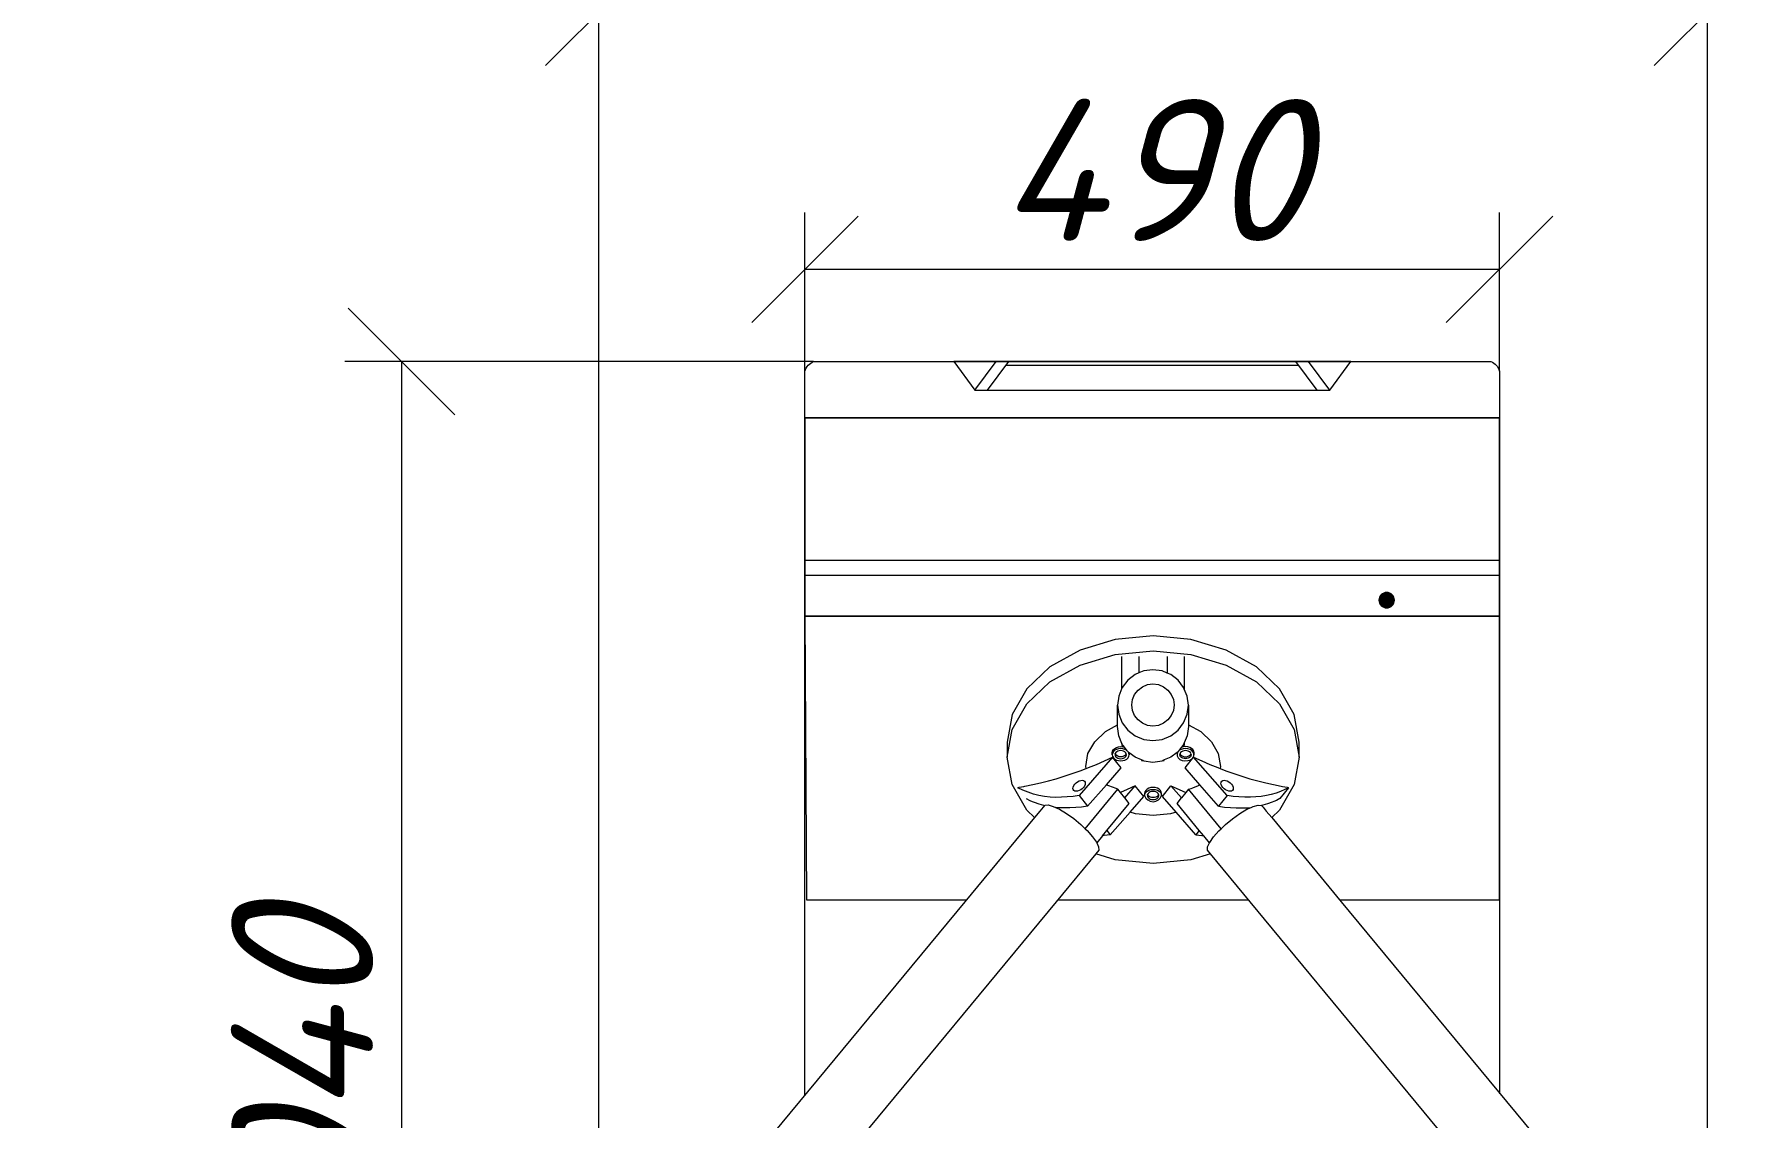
# Model space of a CAD drawing. Header units: millimetres. Extents: x 4247 to 622543, y -201358 to 142419.
# Drawn here: x 241370 to 242568, y -165253 to -164489 of the extents above; entities that cross this region are included whole.
import ezdxf

# ---------------------------------------------------------------- set-up
doc = ezdxf.new("R2010")
doc.units = ezdxf.units.MM
doc.linetypes.add('0', pattern=[0])
doc.layers.get('DEFPOINTS').update_dxf_attribs({"color": 252, "lineweight": 9})
doc.layers.add('PDF _Геометрия', color=7, linetype='Continuous')
doc.layers.add('PDF _Сплошная заливка', color=7, linetype='Continuous', true_color=0xffffff)
doc.styles.add('ISOCPEUR100', font='isocpeur.ttf', dxfattribs={"oblique": 15, "height": 100})
doc.dimstyles.new('Размеры_text_m75', dxfattribs={"dimtxt": 100, "dimasz": 75, "dimexe": 40, "dimexo": 0, "dimgap": 20, "dimtad": 1, "dimdec": 0, "dimzin": 0, "dimdsep": 46, "dimtxsty": 'ISOCPEUR100', "dimblk": 'OBLIQUE', "dimcen": 1, "dimclrd": 202, "dimclre": 202, "dimclrt": 202, "dimadec": 0, "dimazin": 0, "dimtfac": 1, "dimtdec": 0, "dimtix": 1, "dimtmove": 0, "dimatfit": 0, "dimfxl": 50, "dimtolj": 1, "dimtzin": 0, "dimlwd": 9, "dimlwe": 9, "dimarcsym": 0})

# ---------------------------------------------------------------- blocks, each defined once
blk = doc.blocks.new('_Oblique')
at = {"color": 0, "linetype": 'ByBlock', "lineweight": -2}
blk.add_line((-0.5, -0.5), (0.5, 0.5), dxfattribs=at)
blk = doc.blocks.new('*D586')
at = {"color": 202, "lineweight": 9, "transparency": 16777216}
for p, q in [((241768.2, -165412.6), (241768.2, -164434.1)), ((242549.6, -165412.7), (242549.6, -164434.1)), ((241768.2, -164474.1), (242549.6, -164474.1))]:
    blk.add_line(p, q, dxfattribs=at)
at = {"layer": 'DEFPOINTS', "color": 0, "linetype": '0', "transparency": 16777216}
for p in [(242549.6, -164474.1), (241768.2, -165412.6), (242549.6, -165412.7)]:
    blk.add_point(p, dxfattribs=at)
at = {"color": 202, "linetype": '0', "lineweight": 9, "transparency": 16777216, "xscale": 75, "yscale": 75, "zscale": 75, "rotation": 180}
blk.add_blockref('_Oblique', (241768.2, -164474.1), dxfattribs=at)
at = {"color": 202, "linetype": '0', "lineweight": 9, "transparency": 16777216, "xscale": 75, "yscale": 75, "zscale": 75}
blk.add_blockref('_Oblique', (242549.6, -164474.1), dxfattribs=at)
at = {"color": 202, "linetype": '0', "lineweight": 9, "transparency": 16777216, "insert": (242158.9, -164404.1), "char_height": 100, "attachment_point": 5, "style": 'ISOCPEUR100'}
blk.add_mtext('\\A1;782', dxfattribs=at)
blk = doc.blocks.new('*D599')
at = {"color": 202, "lineweight": 9, "transparency": 16777216}
for p, q in [((241913.5, -164727), (241913.5, -164615.2)), ((242403.1, -164727), (242403.1, -164615.2)), ((241913.5, -164655.2), (242403.1, -164655.2))]:
    blk.add_line(p, q, dxfattribs=at)
at = {"layer": 'DEFPOINTS', "color": 0, "linetype": '0', "transparency": 16777216}
for p in [(242403.1, -164655.2), (241913.5, -164727), (242403.1, -164727)]:
    blk.add_point(p, dxfattribs=at)
at = {"color": 202, "linetype": '0', "lineweight": 9, "transparency": 16777216, "xscale": 75, "yscale": 75, "zscale": 75, "rotation": 180}
blk.add_blockref('_Oblique', (241913.5, -164655.2), dxfattribs=at)
at = {"color": 202, "linetype": '0', "lineweight": 9, "transparency": 16777216, "xscale": 75, "yscale": 75, "zscale": 75}
blk.add_blockref('_Oblique', (242403.1, -164655.2), dxfattribs=at)
at = {"color": 202, "linetype": '0', "lineweight": 9, "transparency": 16777216, "insert": (242158.3, -164585.2), "char_height": 100, "attachment_point": 5, "style": 'ISOCPEUR100'}
blk.add_mtext('\\A1;490', dxfattribs=at)
blk = doc.blocks.new('*D587')
at = {"color": 202, "lineweight": 9, "transparency": 16777216}
for p, q in [((241919.6, -164720.2), (241589.1, -164720.2)), ((241629.1, -164720.2), (241629.1, -165759.4)), ((241913.5, -165759.4), (241589.1, -165759.4))]:
    blk.add_line(p, q, dxfattribs=at)
at = {"layer": 'DEFPOINTS', "color": 0, "linetype": '0', "transparency": 16777216}
for p in [(241919.6, -164720.2), (241629.1, -165759.4), (241913.5, -165759.4)]:
    blk.add_point(p, dxfattribs=at)
at = {"color": 202, "linetype": '0', "lineweight": 9, "transparency": 16777216, "xscale": 75, "yscale": 75, "zscale": 75}
for p, rotation in [((241629.1, -164720.2), 90), ((241629.1, -165759.4), 270)]:
    blk.add_blockref('_Oblique', p, dxfattribs=dict(at, rotation=rotation))
at = {"color": 202, "linetype": '0', "lineweight": 9, "transparency": 16777216, "insert": (241559.1, -165239.8), "char_height": 100, "attachment_point": 5, "rotation": 90, "style": 'ISOCPEUR100'}
blk.add_mtext('\\A1;1040', dxfattribs=at)

msp = doc.modelspace()

# ---------------------------------------------------------------- hatches: boundary and pattern name
at = {"linetype": '0', "lineweight": 9, "true_color": 0x000000, "transparency": 33554636}
h = msp.add_hatch(dxfattribs=at)
h.set_pattern_fill('ANSI35', color=18, scale=20)
h.set_pattern_definition([(45, (264073.15, -163166.6), (-89.80256, 89.80256), []), (45, (264162.95, -163166.6), (-89.80256, 89.80256), [158.75, -31.75, 0, -31.75])])
h.paths.add_polyline_path([(246169.743, -165869.605), (244665.738, -165869.626), (244144.089, -165964.867), (246152.65, -165964.867)])
h.paths.add_polyline_path([(246586.716, -165776.65), (246586.716, -164353.555, 0.02057901), (246581.718, -164358.142), (246581.718, -165796.669), (245256.662, -165788.328), (245256.662, -165801.758), (245252.696, -165801.758, 0.17140227), (245271.561, -165829.598), (246538.18, -165829.563, 0.40600603)])
h.paths.add_polyline_path([(244274.139, -165805.742), (244277.227, -165804.915, 0.15801355), (244275.577, -165804.164), (244275.577, -165804.473), (244276.592, -165804.473, 0.24301407), (244273.894, -165804.473), (244274.139, -165804.473), (244274.139, -165799.427), (244274.139, -165796.44), (244274.647, -165793.452), (244274.139, -165793.452), (244274.139, -165783.447), (244241.7, -165783.447), (244241.7, -165781.938), (243651.827, -165778.225, -0.30391185), (243651.827, -165871.546, 0.29808013), (243651.827, -165964.867), (243680.075, -165964.867)])
h.paths.add_polyline_path([(244665.738, -165869.626), (244512.154, -165869.628, -0.39486034), (244419.502, -165783.447), (244413.453, -165783.447), (244413.453, -165793.452), (244412.974, -165793.452), (244412.974, -165796.44), (244413.453, -165796.44), (244413.453, -165799.174), (244409.451, -165799.174), (244409.451, -165815.267, 0.07983319), (244410.466, -165817.409), (244412.665, -165817.409), (244413.453, -165821.157), (244413.453, -165824.145), (244412.213, -165825.385), (244404.716, -165825.385), (244403.476, -165824.145), (244403.476, -165821.157), (244404.265, -165817.409), (244406.464, -165817.409, 0.1197514), (244407.478, -165815.267), (244407.478, -165799.174), (244403.476, -165799.174), (244403.476, -165796.44), (244403.984, -165793.452), (244403.476, -165793.452), (244403.476, -165783.447), (244284.116, -165783.447), (244284.116, -165793.452), (244283.638, -165793.452), (244283.638, -165796.44), (244284.116, -165796.44), (244284.116, -165799.174), (244280.143, -165799.174), (244280.143, -165815.267, 0.08817717), (244281.129, -165817.409), (244283.328, -165817.409), (244284.116, -165821.157), (244284.116, -165824.145), (244282.877, -165825.385), (244275.379, -165825.385), (244274.139, -165824.145), (244274.139, -165821.157), (244274.957, -165817.409), (244277.127, -165817.409, 0.1201438), (244278.141, -165815.267), (244278.141, -165804.67), (243680.075, -165964.867), (244144.089, -165964.867)])
h.paths.add_polyline_path([(244276.508, -165814.45), (244274.004, -165814.45, -0.3058707)], flags=16)
h.paths.add_polyline_path([(244281.806, -165814.421, -0.33012014), (244284.285, -165814.421)], flags=16)
h.paths.add_polyline_path([(244281.693, -165804.416, -0.2210294), (244284.371, -165804.416)], flags=16)
h.paths.add_polyline_path([(244405.843, -165814.45), (244403.34, -165814.45, -0.30604116)], flags=16)
h.paths.add_polyline_path([(244411.143, -165814.421, -0.33028872), (244413.622, -165814.421)], flags=16)
h.paths.add_polyline_path([(244411.03, -165804.416, -0.22114294), (244413.706, -165804.416)], flags=16)
h.paths.add_polyline_path([(244129.639, -166661.464), (245866.851, -166661.464), (245866.851, -166254.797), (244129.639, -166254.797)], flags=9)
h.paths.add_polyline_path([(243419.035, -166264.264), (244704.551, -166264.264), (244704.551, -166024.264), (243419.035, -166024.264)], flags=9)
h.paths.add_polyline_path([(241437.262, -166275.952), (242613.808, -166275.952), (242613.808, -166035.952), (241437.262, -166035.952)], flags=9)
h.paths.add_polyline_path([(240089.276, -165751.441), (241374.791, -165751.441), (241374.791, -165511.441), (240089.276, -165511.441)], flags=9)
h.paths.add_polyline_path([(239676.348, -166267.397), (240511.621, -166267.397), (240511.621, -166027.397), (239676.348, -166027.397)], flags=9)
h.paths.add_polyline_path([(244966.519, -164667.917), (245226.519, -164667.917), (245290.37, -164429.62), (245030.37, -164429.62)], flags=9)
h.paths.add_polyline_path([(244736.907, -164465.853), (245006.907, -164465.853), (245070.758, -164227.556), (244800.758, -164227.556)], flags=9)
h.paths.add_polyline_path([(244112.394, -164465.853), (244302.394, -164465.853), (244366.245, -164227.556), (244176.245, -164227.556)], flags=9)
h.paths.add_polyline_path([(244174.487, -164728.364), (244434.487, -164728.364), (244498.339, -164490.068), (244238.339, -164490.068)], flags=9)
h.paths.add_polyline_path([(245391.472, -165607.354), (245591.472, -165607.354), (245655.323, -165369.058), (245455.323, -165369.058)], flags=25)
h.paths.add_polyline_path([(244597.305, -165682.633), (244857.305, -165682.633), (244921.156, -165444.337), (244661.156, -165444.337)], flags=9)
h.paths.add_polyline_path([(244060.357, -165682.718), (244260.357, -165682.718), (244324.208, -165444.422), (244124.208, -165444.422)], flags=9)
h.paths.add_polyline_path([(239812.198, -165594.191), (240072.198, -165594.191), (240136.049, -165355.895), (239876.049, -165355.895)], flags=9)
h.paths.add_polyline_path([(239680.703, -164518.267), (239940.703, -164518.267), (240004.554, -164279.971), (239744.554, -164279.971)], flags=9)
h.paths.add_polyline_path([(239675.125, -164699.323), (239945.125, -164699.323), (240008.976, -164461.027), (239738.976, -164461.027)], flags=9)
h.paths.add_polyline_path([(239355.653, -165430.398), (239355.653, -165110.398), (239117.357, -165046.547), (239117.357, -165366.547)], flags=9)
h.paths.add_polyline_path([(245732.103, -165682.354), (246062.103, -165682.354), (246125.955, -165444.058), (245795.955, -165444.058)], flags=25)
h.paths.add_polyline_path([(244752.912, -163733.513), (245711.397, -163733.513), (245711.397, -163493.513), (244752.912, -163493.513)], flags=9)
h.paths.add_polyline_path([(240835.996, -166565.807), (240835.996, -166168.181), (240597.7, -166104.329), (240597.7, -166501.956)], flags=9)
h.paths.add_polyline_path([(246931.462, -166571.417), (246931.462, -166173.791), (246693.166, -166109.939), (246693.166, -166507.565)], flags=9)
h.paths.add_polyline_path([(242107.292, -165594.191), (242367.292, -165594.191), (242431.144, -165355.895), (242171.144, -165355.895)], flags=9)
h.paths.add_polyline_path([(241998.297, -164518.267), (242258.297, -164518.267), (242322.149, -164279.971), (242062.149, -164279.971)], flags=9)
h.paths.add_polyline_path([(241992.719, -164699.323), (242262.719, -164699.323), (242326.571, -164461.027), (242056.571, -164461.027)], flags=9)
h.paths.add_polyline_path([(241673.248, -165430.398), (241673.248, -165110.398), (241434.951, -165046.547), (241434.951, -165366.547)], flags=9)
h.paths.add_polyline_path([(243153.591, -166565.807), (243153.591, -166168.181), (242915.294, -166104.329), (242915.294, -166501.956)], flags=9)
h.paths.add_polyline_path([(240771.461, -165553.21), (241606.734, -165553.21), (241606.734, -165313.21), (240771.461, -165313.21)], flags=9)
h.paths.add_polyline_path([(242360.27, -165751.441), (243645.785, -165751.441), (243645.785, -165511.441), (242360.27, -165511.441)], flags=9)
h.paths.add_polyline_path([(244517.266, -167120.123), (245913.812, -167120.123), (245913.812, -166713.456), (244517.266, -166713.456)], flags=9)
h.paths.add_polyline_path([(242015.414, -164349.092), (242327.459, -164349.092), (242327.459, -164081.625), (242015.414, -164081.625)], flags=9)
h.paths.add_polyline_path([(239697.82, -164349.092), (239987.576, -164349.092), (239987.576, -164081.625), (239697.82, -164081.625)], flags=9)
h.paths.add_polyline_path([(244679.18, -164971.659), (244991.793, -164971.659), (244991.793, -164703.706), (244679.18, -164703.706)], flags=9)
h.paths.add_polyline_path([(243857.368, -164963.011), (244147.123, -164963.011), (244147.123, -164695.544), (243857.368, -164695.544)], flags=9)
h.paths.add_polyline_path([(239996.408, -163488.612), (244769.408, -163488.612), (244769.408, -163128.612), (239996.408, -163128.612)], flags=9)
at = {"layer": 'PDF _Сплошная заливка', "linetype": '0', "lineweight": 9, "transparency": 33554559}
msp.add_hatch(color=7, dxfattribs=at).paths.add_polyline_path([(242329.058, -164888.494), (242327.789, -164884.968), (242324.574, -164883.079), (242320.879, -164883.7), (242318.455, -164886.548), (242318.455, -164890.298), (242320.823, -164893.175), (242324.489, -164893.823), (242327.733, -164891.99)])

# ---------------------------------------------------------------- linework, layer by layer
at = {"layer": 'PDF _Геометрия', "color": 7, "linetype": '0', "lineweight": 0}
for points in [[(241913.499, -165237.81), (241913.499, -164727.019, -0.23861304), (241919.647, -164720.223), (242396.964, -164720.223, -0.23861304), (242403.112, -164727.019), (242403.112, -165236.4)], [(242106.755, -165026.167), (242102.525, -165026.759), (242098.38, -165027.154), (242094.291, -165027.352, -0.13378481), (242063.468, -165020.696), (242064.483, -165020.273), (242067.726, -165019.737), (242068.544, -165019.597), (242074.015, -165018.497), (242079.514, -165017.256), (242085.098, -165015.846), (242090.681, -165014.295), (242096.293, -165012.575), (242101.961, -165010.713), (242107.601, -165008.683), (242111.662, -165007.132), (242113.298, -165006.512), (242118.966, -165004.199), (242124.663, -165001.746), (242130.331, -164999.123), (242106.755, -165026.167), (242112.762, -165033.725), (242108.532, -165034.317), (242104.359, -165034.712), (242100.297, -165034.909), (242096.321, -165034.937), (242092.457, -165034.74), (242090.089, -165034.514)]]:
    msp.add_lwpolyline(points, format="xyb", dxfattribs=at)
for points in [[(242158.305, -164740.499), (242283.458, -164740.499), (242298.179, -164720.138), (242158.305, -164720.307), (242018.404, -164720.138), (242033.153, -164740.499)], [(241913.499, -164759.872), (241913.442, -164899.774), (242403.112, -164899.774), (242403.112, -164759.872)], [(242146.32, -164940.833), (242141.131, -164944.809), (242137.183, -164949.998), (242136.929, -164950.562), (242134.674, -164956.005), (242133.828, -164962.463), (242134.674, -164968.921), (242137.183, -164974.955), (242141.131, -164980.116), (242146.32, -164984.092), (242152.327, -164986.574), (242158.813, -164987.448), (242165.271, -164986.574), (242171.306, -164984.092), (242176.466, -164980.116), (242180.443, -164974.955), (242182.924, -164968.921), (242183.798, -164962.463), (242182.924, -164956.005), (242180.894, -164951.098), (242180.443, -164949.998), (242176.466, -164944.809), (242171.306, -164940.833), (242168.909, -164939.846), (242165.271, -164938.352), (242158.813, -164937.506), (242152.327, -164938.352), (242148.914, -164939.762)], [(242171.7, -164969.767), (242169.331, -164972.84), (242166.258, -164975.209), (242162.648, -164976.704), (242158.813, -164977.212), (242154.95, -164976.704), (242151.368, -164975.209), (242148.266, -164972.84), (242145.897, -164969.767), (242144.403, -164966.185), (242143.895, -164962.322), (242144.403, -164958.458), (242145.897, -164954.877), (242148.266, -164951.775), (242151.368, -164949.434), (242154.95, -164947.94), (242158.813, -164947.432), (242162.648, -164947.94), (242166.258, -164949.434), (242169.331, -164951.775), (242171.7, -164954.877), (242173.195, -164958.458), (242173.703, -164962.322), (242173.195, -164966.185)], [(242134.081, -164998.503), (242133.264, -164998.051), (242132.643, -164997.431), (242132.248, -164996.754), (242132.107, -164997.375), (242132.248, -164998.108), (242132.643, -164998.813), (242133.264, -164999.405), (242134.081, -164999.884), (242135.04, -165000.166), (242136.084, -165000.251), (242137.099, -165000.166), (242138.058, -164999.884), (242138.904, -164999.405), (242139.524, -164998.813), (242139.919, -164998.108), (242140.06, -164997.375), (242139.919, -164996.754), (242139.524, -164997.431), (242138.904, -164998.051), (242138.058, -164998.503), (242137.099, -164998.785), (242136.084, -164998.898), (242135.04, -164998.785)], [(242132.248, -164996.613), (242132.248, -164996.895)], [(242139.947, -164996.67), (242139.947, -164996.952)], [(242142.062, -164995.993), (242142.062, -164996.275)], [(242175.789, -164995.767), (242175.789, -164996.049)], [(242185.716, -164997.375), (242185.603, -164998.108), (242185.18, -164998.813), (242184.56, -164999.405), (242183.742, -164999.884), (242182.783, -165000.166), (242181.74, -165000.251), (242180.724, -165000.166), (242179.766, -164999.884), (242178.92, -164999.405), (242178.3, -164998.813), (242177.904, -164998.108), (242177.763, -164997.375), (242177.904, -164996.754), (242178.3, -164997.431), (242178.92, -164998.051), (242179.766, -164998.503), (242180.724, -164998.785), (242181.74, -164998.898), (242182.783, -164998.785), (242183.742, -164998.503), (242184.56, -164998.051), (242185.18, -164997.431), (242185.603, -164996.754)], [(242177.904, -164996.613), (242177.904, -164996.895)], [(242177.904, -164996.67), (242177.904, -164996.952)], [(242185.603, -164996.67), (242185.603, -164996.952)], [(242185.603, -164996.754), (242185.603, -164997.036)], [(242106.755, -165022.727), (242105.627, -165023.093), (242104.584, -165023.178), (242103.709, -165023.009), (242103.004, -165022.586), (242102.582, -165021.965), (242102.44, -165021.119), (242102.582, -165020.189), (242103.004, -165019.174), (242103.709, -165018.158), (242104.584, -165017.256), (242105.627, -165016.466), (242106.755, -165015.874), (242107.884, -165015.536), (242108.927, -165015.423), (242109.829, -165015.592), (242110.506, -165016.015), (242110.929, -165016.664), (242111.098, -165017.481), (242110.929, -165018.44), (242110.506, -165019.455), (242109.829, -165020.442), (242108.927, -165021.373), (242107.884, -165022.135)], [(242164.904, -165026.139), (242164.904, -165024.785), (242164.707, -165023.657), (242164.115, -165022.586), (242163.156, -165021.683), (242161.915, -165021.007), (242160.477, -165020.555), (242158.926, -165020.414), (242157.374, -165020.555), (242155.908, -165021.007), (242154.667, -165021.683), (242153.709, -165022.586), (242153.116, -165023.657), (242152.919, -165024.785), (242152.919, -165026.139), (242153.116, -165025.011), (242153.709, -165023.968), (242154.667, -165023.065), (242155.908, -165022.36), (242157.374, -165021.937), (242158.926, -165021.796), (242160.477, -165021.937), (242161.915, -165022.36), (242163.156, -165023.065), (242164.115, -165023.968), (242164.707, -165025.011)], [(242215.241, -165021.965), (242214.819, -165022.586), (242214.114, -165023.009), (242213.239, -165023.178), (242212.196, -165023.093), (242211.068, -165022.727), (242209.94, -165022.135), (242208.896, -165021.373), (242208.022, -165020.442), (242207.317, -165019.455), (242206.894, -165018.44), (242206.753, -165017.481), (242206.894, -165016.664), (242207.317, -165016.015), (242208.022, -165015.592), (242208.896, -165015.423), (242209.94, -165015.536), (242211.068, -165015.874), (242212.196, -165016.466), (242213.239, -165017.256), (242214.114, -165018.158), (242214.819, -165019.174), (242215.241, -165020.189), (242215.383, -165021.119)], [(242155.063, -165025.406), (242155.063, -165025.688)], [(242155.063, -165025.519), (242155.063, -165025.801)], [(242162.761, -165025.462), (242162.761, -165025.744)], [(242162.818, -165025.772), (242162.818, -165026.054)]]:
    msp.add_lwpolyline(points, close=True, dxfattribs=at)
for points in [[(242033.153, -164740.499), (242048.24, -164720.223)], [(242042.064, -164740.499), (242057.151, -164720.223)], [(242055.177, -164722.874), (242261.434, -164722.874)], [(242274.518, -164740.499), (242259.432, -164720.223)], [(242283.458, -164740.499), (242268.343, -164720.223)], [(241913.499, -164759.872), (242403.112, -164759.872)], [(241913.499, -164860.293), (242403.112, -164860.293)], [(241913.499, -164870.784), (242403.112, -164870.784)], [(241913.442, -164899.774), (241914.599, -165099.601), (242027.513, -165099.601)], [(242290.254, -165099.601), (242403.112, -165099.601), (242403.112, -164899.745), (241913.499, -164899.774)], [(242069.475, -165028.254), (242071.984, -165029.579), (242073.761, -165030.369), (242075.03, -165030.905), (242078.245, -165032.061), (242081.601, -165033.02), (242082.39, -165033.189), (242081.347, -165034.373), (242079.091, -165037.081), (242075.256, -165041.734), (242069.785, -165036.517), (242059.492, -165018.469), (242055.995, -164999.067), (242059.492, -164979.693), (242069.785, -164961.617), (242086.141, -164946.107), (242107.46, -164934.206), (242132.277, -164926.733), (242158.926, -164924.167), (242185.546, -164926.733), (242210.363, -164934.206), (242231.682, -164946.107), (242248.039, -164961.617), (242258.331, -164979.693), (242261.828, -164999.067), (242261.828, -164988.463), (242258.331, -164969.062), (242248.039, -164951.013), (242231.682, -164935.503), (242210.363, -164923.603), (242185.546, -164916.102), (242158.926, -164913.564), (242132.277, -164916.102), (242107.46, -164923.603), (242086.141, -164935.503), (242069.785, -164951.013), (242059.492, -164969.062), (242055.995, -164988.463), (242055.995, -164999.067)], [(242136.929, -164950.562), (242136.929, -164931.358), (242136.929, -164928.115)], [(242148.914, -164928.115), (242148.914, -164930.23), (242148.914, -164939.762)], [(242168.909, -164928.115), (242168.909, -164930.23), (242168.909, -164939.846)], [(242180.894, -164928.115), (242180.894, -164931.358), (242180.894, -164951.098)], [(242140.624, -164994.583), (242138.734, -164992.101), (242137.719, -164990.804), (242137.183, -164990.071), (242136.929, -164989.479), (242134.674, -164984.036), (242133.828, -164977.578), (242133.828, -164976.365), (242133.828, -164962.463)], [(242183.798, -164962.463), (242183.798, -164976.253), (242183.798, -164977.578), (242182.924, -164984.036), (242180.894, -164988.971), (242180.443, -164990.071), (242179.878, -164990.804), (242178.807, -164992.186), (242176.551, -164995.175)], [(242111.662, -165007.132), (242111.38, -165005.581), (242113.016, -164996.641), (242117.754, -164988.294), (242125.311, -164981.131), (242133.828, -164976.365)], [(242183.798, -164976.253), (242192.512, -164981.131), (242200.07, -164988.294), (242204.836, -164996.641), (242206.443, -165005.581), (242206.161, -165007.132)], [(242180.894, -164988.971), (242180.894, -164990.804), (242179.878, -164990.804)], [(242112.762, -165033.725), (242125.988, -165018.525), (242136.309, -165006.681), (242130.331, -164999.123)], [(242142.062, -164995.965), (242141.442, -164995.457), (242141.131, -164995.231), (242140.624, -164994.583), (242140.314, -164994.273), (242139.073, -164993.596), (242137.634, -164993.145), (242136.084, -164993.004), (242134.533, -164993.145), (242133.094, -164993.596), (242131.854, -164994.273), (242130.895, -164995.175), (242130.274, -164996.247), (242130.077, -164997.375), (242130.077, -164995.993), (242130.274, -164994.865), (242130.895, -164993.821), (242131.854, -164992.919), (242133.094, -164992.214), (242134.533, -164991.791), (242136.084, -164991.622), (242137.634, -164991.791), (242138.734, -164992.101)], [(242130.077, -164997.375), (242130.274, -164998.503), (242130.895, -164999.546), (242131.854, -165000.449), (242133.094, -165001.154), (242134.533, -165001.577), (242136.084, -165001.718), (242137.634, -165001.577), (242139.073, -165001.154), (242140.314, -165000.449), (242141.272, -164999.546), (242141.864, -164998.503), (242142.062, -164997.375), (242141.864, -164996.247), (242141.442, -164995.457)], [(242139.919, -164996.613), (242139.524, -164995.908), (242138.904, -164995.316), (242138.058, -164994.865), (242137.099, -164994.555), (242136.084, -164994.47), (242135.04, -164994.555), (242134.081, -164994.865), (242133.264, -164995.316), (242132.643, -164995.908), (242132.248, -164996.613)], [(242136.929, -164989.479), (242136.929, -164990.804), (242137.719, -164990.804)], [(242151.876, -165001.52), (242150.804, -165001.069), (242146.32, -164999.208), (242142.062, -164995.993), (242142.062, -164997.375)], [(242150.804, -165001.069), (242150.804, -165001.52), (242151.876, -165001.52), (242152.327, -165001.718), (242158.813, -165002.564), (242165.271, -165001.718), (242165.75, -165001.52), (242166.794, -165001.52), (242166.794, -165001.069)], [(242176.466, -164995.231), (242175.789, -164995.767), (242171.306, -164999.208), (242166.794, -165001.069), (242165.75, -165001.52)], [(242175.761, -164995.993), (242175.761, -164997.375)], [(242183.291, -164993.145), (242181.74, -164993.004), (242180.189, -164993.145), (242178.75, -164993.596), (242177.51, -164994.273)], [(242185.603, -164996.613), (242185.18, -164995.908), (242184.56, -164995.316), (242183.742, -164994.865), (242182.783, -164994.555), (242181.74, -164994.47), (242180.724, -164994.555), (242179.766, -164994.865), (242178.92, -164995.316), (242178.3, -164995.908), (242177.904, -164996.613)], [(242187.746, -164997.375), (242187.746, -164995.993), (242187.549, -164994.865), (242186.928, -164993.821), (242185.998, -164992.919), (242184.757, -164992.214), (242183.291, -164991.791), (242181.74, -164991.622), (242180.189, -164991.791), (242178.807, -164992.186)], [(242205.062, -165033.725), (242191.892, -165018.609), (242181.514, -165006.681), (242187.493, -164999.123)], [(242254.355, -165020.696), (242251.817, -165022.022), (242248.772, -165023.347), (242245.585, -165024.503), (242242.229, -165025.462), (242238.732, -165026.224), (242235.095, -165026.816), (242231.372, -165027.182), (242227.481, -165027.38), (242223.532, -165027.352), (242219.443, -165027.154), (242215.298, -165026.759), (242211.068, -165026.167), (242187.493, -164999.123), (242193.189, -165001.746), (242198.857, -165004.199), (242204.525, -165006.512), (242206.161, -165007.132), (242210.222, -165008.683), (242215.89, -165010.713), (242221.53, -165012.575), (242227.142, -165014.295), (242232.754, -165015.846), (242238.31, -165017.256), (242243.809, -165018.497), (242249.279, -165019.597), (242250.097, -165019.737), (242253.34, -165020.273), (242254.355, -165020.696), (242248.348, -165028.254), (242245.839, -165029.579), (242244.062, -165030.369), (242242.793, -165030.905), (242239.579, -165032.061), (242236.222, -165033.02), (242235.405, -165033.217)], [(242261.828, -164999.067), (242258.331, -165018.469), (242248.039, -165036.517), (242242.54, -165041.762)], [(242183.291, -165001.577), (242184.757, -165001.154)], [(242111.07, -165049.545), (242134.053, -165021.683), (242132.22, -165021.007), (242130.923, -165020.555), (242126.975, -165018.976), (242125.988, -165018.525)], [(242123.196, -165054.593), (242126.326, -165050.814), (242142.062, -165031.751), (242138.904, -165027.775), (242135.858, -165023.968)], [(242128.751, -165053.86), (242142.739, -165037.842), (242152.299, -165026.844), (242146.32, -165019.286)], [(242138.904, -165027.775), (242146.32, -165019.286), (242140.624, -165021.881), (242135.858, -165023.968), (242134.053, -165021.683)], [(242162.761, -165025.406), (242162.366, -165024.701), (242161.717, -165024.109), (242160.899, -165023.629), (242159.941, -165023.347), (242158.926, -165023.263), (242157.883, -165023.347), (242156.924, -165023.629), (242156.106, -165024.109), (242155.457, -165024.701), (242155.063, -165025.406)], [(242189.072, -165053.86), (242175.113, -165037.842), (242165.525, -165026.844), (242171.503, -165019.286)], [(242198.66, -165059.556), (242194.571, -165054.593), (242191.469, -165050.842), (242175.789, -165031.835), (242178.976, -165027.831), (242171.503, -165019.286), (242177.199, -165021.881), (242182.021, -165023.996)], [(242183.798, -165021.768), (242182.021, -165023.996), (242178.976, -165027.831)], [(242206.781, -165049.63), (242183.798, -165021.768), (242185.631, -165021.091), (242186.9, -165020.64), (242190.877, -165019.061), (242191.892, -165018.609)], [(242082.531, -165033.048), (242084.956, -165032.822), (242088.51, -165033.781), (242090.089, -165034.514), (242092.881, -165035.783), (242097.816, -165038.716), (242102.976, -165042.41), (242107.996, -165046.556), (242111.07, -165049.545), (242112.536, -165050.927), (242116.287, -165055.213), (242118.994, -165059.077), (242119.191, -165059.472), (242120.489, -165062.32), (242120.629, -165064.66), (242118.486, -165067.283), (242090.484, -165101.208), (241803.546, -165447.958)], [(242162.761, -165025.519), (242162.366, -165026.224), (242161.717, -165026.816), (242160.899, -165027.295), (242159.941, -165027.577), (242158.926, -165027.662), (242157.883, -165027.577), (242156.924, -165027.295), (242156.106, -165026.816), (242155.457, -165026.224), (242155.063, -165025.462), (242155.006, -165025.772), (242154.921, -165026.139), (242155.063, -165026.9), (242155.457, -165027.605), (242156.106, -165028.198), (242156.924, -165028.649), (242157.883, -165028.959), (242158.926, -165029.044), (242159.941, -165028.959), (242160.899, -165028.649), (242161.717, -165028.198), (242162.366, -165027.605), (242162.761, -165026.9), (242162.902, -165026.139), (242162.818, -165025.772)], [(242514.249, -165448.015), (242227.283, -165101.208), (242199.309, -165067.283), (242197.194, -165064.745), (242197.363, -165062.404), (242198.66, -165059.556), (242198.857, -165059.161), (242201.565, -165055.298), (242205.315, -165051.012), (242206.781, -165049.63), (242209.855, -165046.641), (242214.875, -165042.495), (242220.035, -165038.801), (242224.97, -165035.868), (242227.988, -165034.486), (242229.342, -165033.866), (242232.867, -165032.907), (242235.32, -165033.133), (242236.505, -165034.458), (242238.704, -165037.109), (242242.54, -165041.762), (242291.58, -165101.208), (242549.584, -165412.708)], [(242211.068, -165026.167), (242205.062, -165033.725), (242209.292, -165034.317), (242213.465, -165034.712), (242217.526, -165034.909), (242221.502, -165034.937), (242225.366, -165034.74), (242227.988, -165034.486)], [(242075.256, -165041.734), (242026.187, -165101.208), (241768.183, -165412.623)], [(242175.113, -165037.842), (242171.221, -165038.998), (242158.926, -165040.183), (242146.602, -165038.998), (242142.739, -165037.842)], [(242126.326, -165050.814), (242128.751, -165053.86), (242124.521, -165054.452), (242123.196, -165054.593), (242119.191, -165059.472)], [(242191.469, -165050.842), (242189.072, -165053.86), (242193.33, -165054.452), (242194.571, -165054.593)], [(242199.309, -165067.283), (242185.546, -165071.429), (242158.926, -165073.967), (242132.277, -165071.429), (242118.486, -165067.283)], [(242091.809, -165099.601), (242225.958, -165099.601)]]:
    msp.add_lwpolyline(points, dxfattribs=at)
msp.add_lwpolyline([(242323.587, -164882.995, 0.41365444), (242318.116, -164888.465, 0.41277967), (242323.587, -164893.908, 0.41275872), (242329.058, -164888.465, 0.41363338)], format="xyb", close=True, dxfattribs=at)
msp.add_arc((242158.912, -165024.217), 6.293, 197.784241, 342.215759, dxfattribs=at)
for centre, major_axis, ratio, start_param, end_param in [((242181.84, -164997.321), (6.091, 0.116), 0.72210671, 2.34886362, 4.9393342), ((242181.418, -164997.405), (6.31, 0.1), 0.70224728, 5.25697249, 7.54239858)]:
    msp.add_ellipse(centre, major_axis=major_axis, ratio=ratio, start_param=start_param, end_param=end_param, dxfattribs=at)

# ---------------------------------------------------------------- dimensions: what is measured, and where the dimension line sits
at = {"color": 18, "linetype": '0', "lineweight": 9, "true_color": 0x000000}
dim = msp.add_linear_dim(base=(242549.584, -164474.119), p1=(241768.183, -165412.623), p2=(242549.584, -165412.708), text='782', dimstyle='Размеры_text_m75', dxfattribs=at)
dim.commit()
dim.dimension.update_dxf_attribs({"geometry": '*D586', "text_midpoint": (242158.883, -164404.119)})
dim = msp.add_linear_dim(base=(242403.112, -164655.175), p1=(241913.499, -164727.019), p2=(242403.112, -164727.019), dimstyle='Размеры_text_m75', dxfattribs=at)
dim.commit()
dim.dimension.update_dxf_attribs({"geometry": '*D599', "text_midpoint": (242158.305, -164585.175)})
dim = msp.add_linear_dim(base=(241629.099, -165759.402), p1=(241919.647, -164720.223), p2=(241913.499, -165759.402), angle=90, text='1040', dimstyle='Размеры_text_m75', dxfattribs=at)
dim.commit()
dim.dimension.update_dxf_attribs({"geometry": '*D587', "text_midpoint": (241559.099, -165239.812)})

doc.saveas('drawing.dxf')
